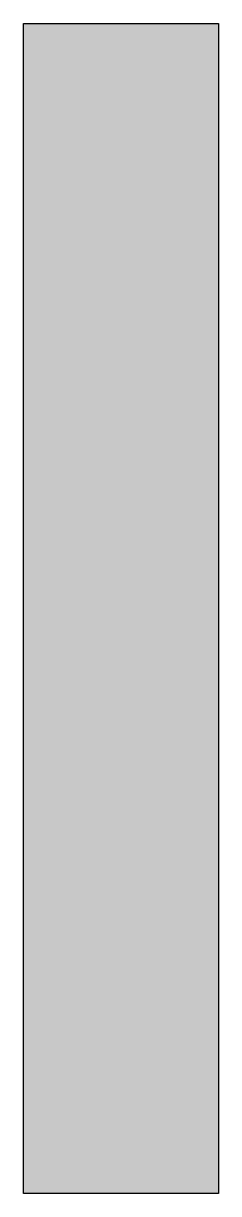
# Model space of a CAD drawing. Header units: millimetres. Extents: x -0.5 to 0.5, y 191.5 to 197.5.
import ezdxf

# ---------------------------------------------------------------- set-up
doc = ezdxf.new("R2010")
doc.units = ezdxf.units.MM

msp = doc.modelspace()

# ---------------------------------------------------------------- hatches: boundary and pattern name
h = msp.add_hatch(color=256)
h.set_gradient(color1=(147, 149, 152), color2=(199, 200, 202), tint=1)
h.paths.add_polyline_path([(-0.5, 191.5), (0.5, 191.5), (0.5, 197.5), (-0.5, 197.5)])
h = msp.add_hatch(color=256)
h.set_gradient(color1=(147, 149, 152), color2=(199, 200, 202), tint=1, name='CYLINDER')
h.paths.add_polyline_path([(-0.5, 191.5), (0.5, 191.5), (0.5, 197.5), (-0.5, 197.5)])

# ---------------------------------------------------------------- linework, layer by layer
for p, q in [((-0.5, 191.5), (-0.5, 197.5)), ((-0.5, 197.5), (0.5, 197.5)), ((0.5, 197.5), (0.5, 191.5)), ((0.5, 191.5), (-0.5, 191.5))]:
    msp.add_line(p, q)

doc.saveas('drawing.dxf')
